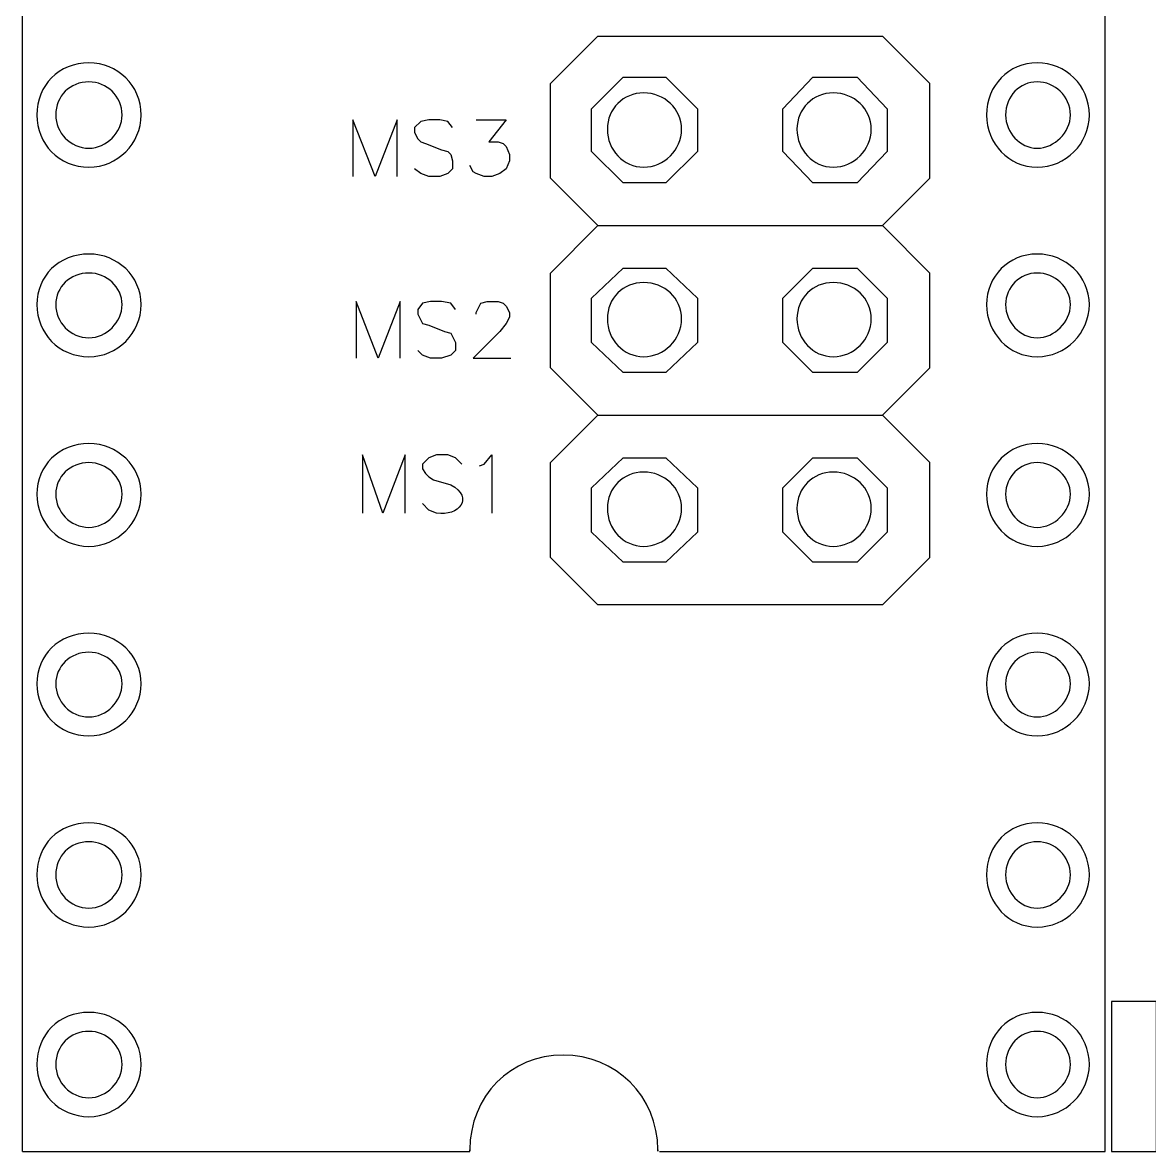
# Model space of a CAD drawing. Header units: inches. Extents: x 216.19 to 218.37, y 297.11 to 298.53.
# Drawn here: x 216.6744 to 216.9711, y 297.9389 to 298.2362 of the extents above; entities that cross this region are included whole.
import ezdxf

# ---------------------------------------------------------------- set-up
doc = ezdxf.new("R2010")
doc.units = ezdxf.units.IN
doc.layers.get('0').update_dxf_attribs({"linetype": 'CONTINUOUS'})
doc.layers.add('x3v1_1_wiring_diagram', color=7, linetype='CONTINUOUS')

# ---------------------------------------------------------------- blocks, each defined once
blk = doc.blocks.new('Azteeg')
at = {"layer": 'x3v1_1_wiring_diagram', "color": 7}
for points in [[(0.48137, 0.83044), (0.48137, 1.22568)], [(0.76636, 0.83044), (0.76636, 1.22568)], [(0.63281, 1.07424), (0.62033, 1.08672), (0.62033, 1.11169), (0.63281, 1.12417), (0.7077, 1.12417)], [(0.72018, 1.11169), (0.7077, 1.12417)], [(0.6507, 1.11335), (0.65902, 1.10503), (0.65902, 1.0938), (0.6507, 1.08548), (0.63947, 1.08548), (0.63115, 1.0938), (0.63115, 1.10503), (0.63947, 1.11335), (0.6507, 1.11335), (0.6507, 1.11335)], [(0.6507, 1.11335), (0.65902, 1.10503), (0.65902, 1.0938), (0.6507, 1.08548), (0.63947, 1.08548), (0.63115, 1.0938), (0.63115, 1.10503), (0.63947, 1.11335), (0.6507, 1.11335), (0.6507, 1.11335)], [(0.70104, 1.11335), (0.70895, 1.10503), (0.70895, 1.0938), (0.70104, 1.08548), (0.68939, 1.08548), (0.68149, 1.0938), (0.68149, 1.10503), (0.68939, 1.11335), (0.70104, 1.11335), (0.70104, 1.11335)], [(0.70104, 1.11335), (0.70895, 1.10503), (0.70895, 1.0938), (0.70104, 1.08548), (0.68939, 1.08548), (0.68149, 1.0938), (0.68149, 1.10503), (0.68939, 1.11335), (0.70104, 1.11335), (0.70104, 1.11335)], [(0.72018, 1.08672), (0.72018, 1.11169)], [(0.51257, 1.10336), (0.51257, 1.10336), (0.51257, 1.10336)], [(0.51257, 1.10336), (0.51257, 1.10336), (0.51257, 1.10336)], [(0.7622, 1.10336), (0.7622, 1.10336), (0.7622, 1.10336)], [(0.7622, 1.10336), (0.7622, 1.10336), (0.7622, 1.10336)], [(0.57997, 1.08714), (0.57997, 1.10212), (0.57415, 1.08714), (0.56832, 1.10212), (0.56832, 1.08714)], [(0.59453, 1.10004), (0.59329, 1.1017), (0.59121, 1.10212), (0.58829, 1.10212), (0.58621, 1.1017), (0.58455, 1.10004), (0.58455, 1.09879), (0.58538, 1.09712), (0.58621, 1.09629), (0.58746, 1.09588), (0.59162, 1.09421), (0.59329, 1.0938), (0.59412, 1.09296), (0.59453, 1.0913), (0.59453, 1.08922), (0.59329, 1.08797), (0.59121, 1.08714), (0.58829, 1.08714), (0.58621, 1.08797), (0.58455, 1.08922)], [(0.60077, 1.10212), (0.60868, 1.10212), (0.6041, 1.09629), (0.6066, 1.09629), (0.60785, 1.09588), (0.60868, 1.09504), (0.60951, 1.09296), (0.60951, 1.0913), (0.60868, 1.08922), (0.60702, 1.08797), (0.60494, 1.08714), (0.60286, 1.08714), (0.60077, 1.08797), (0.59994, 1.08839), (0.59911, 1.09005)], [(0.7077, 1.07424), (0.72018, 1.08672)], [(0.7077, 0.97439), (0.63281, 0.97439), (0.62033, 0.98687), (0.62033, 1.01183), (0.63281, 1.02432), (0.62033, 1.0368), (0.62033, 1.06176), (0.63281, 1.07424)], [(0.63281, 1.07424), (0.7077, 1.07424)], [(0.72018, 1.06176), (0.7077, 1.07424)], [(0.6507, 1.06301), (0.65902, 1.0551), (0.65902, 1.04345), (0.6507, 1.03555), (0.63947, 1.03555), (0.63115, 1.04345), (0.63115, 1.0551), (0.63947, 1.06301), (0.6507, 1.06301), (0.6507, 1.06301)], [(0.6507, 1.06301), (0.65902, 1.0551), (0.65902, 1.04345), (0.6507, 1.03555), (0.63947, 1.03555), (0.63115, 1.04345), (0.63115, 1.0551), (0.63947, 1.06301), (0.6507, 1.06301), (0.6507, 1.06301)], [(0.70104, 1.06301), (0.70895, 1.0551), (0.70895, 1.04345), (0.70104, 1.03555), (0.68939, 1.03555), (0.68149, 1.04345), (0.68149, 1.0551), (0.68939, 1.06301), (0.70104, 1.06301), (0.70104, 1.06301)], [(0.70104, 1.06301), (0.70895, 1.0551), (0.70895, 1.04345), (0.70104, 1.03555), (0.68939, 1.03555), (0.68149, 1.04345), (0.68149, 1.0551), (0.68939, 1.06301), (0.70104, 1.06301), (0.70104, 1.06301)], [(0.72018, 1.0368), (0.72018, 1.06176)], [(0.51257, 1.05344), (0.51257, 1.05344), (0.51257, 1.05344)], [(0.51257, 1.05344), (0.51257, 1.05344), (0.51257, 1.05344)], [(0.5808, 1.03929), (0.5808, 1.05427), (0.57498, 1.03929), (0.56916, 1.05427), (0.56916, 1.03929)], [(0.59537, 1.05219), (0.59412, 1.05386), (0.59162, 1.05427), (0.58871, 1.05427), (0.58663, 1.05386), (0.58538, 1.05219), (0.58538, 1.05094), (0.58663, 1.04845), (0.58829, 1.04803), (0.59245, 1.04637), (0.59412, 1.04595), (0.59537, 1.04345), (0.59537, 1.04137), (0.59412, 1.04013), (0.59162, 1.03929), (0.58871, 1.03929), (0.58663, 1.04013), (0.58538, 1.04137)], [(0.60077, 1.05094), (0.60077, 1.05136), (0.60202, 1.05386), (0.60369, 1.05427), (0.6066, 1.05427), (0.60785, 1.05386), (0.60868, 1.05302), (0.60951, 1.05136), (0.60951, 1.05011), (0.60868, 1.04845), (0.60702, 1.04637), (0.59994, 1.03929), (0.60993, 1.03929)], [(0.7622, 1.05344), (0.7622, 1.05344), (0.7622, 1.05344)], [(0.7622, 1.05344), (0.7622, 1.05344), (0.7622, 1.05344)], [(0.72018, 1.01183), (0.7077, 1.02432), (0.72018, 1.0368)], [(0.63281, 1.02432), (0.7077, 1.02432)], [(0.58205, 0.99852), (0.58205, 1.01391), (0.57623, 0.99852), (0.57082, 1.01391), (0.57082, 0.99852)], [(0.59703, 1.01142), (0.59537, 1.01308), (0.59329, 1.01391), (0.59037, 1.01391), (0.58829, 1.01308), (0.58663, 1.01142), (0.58663, 1.01017), (0.58746, 1.00892), (0.58829, 1.00809), (0.58954, 1.00726), (0.59412, 1.00601)], [(0.60161, 1.011), (0.60286, 1.01142), (0.60494, 1.01391), (0.60494, 0.99852)], [(0.6507, 1.01308), (0.65902, 1.00518), (0.65902, 0.99353), (0.6507, 0.98562), (0.63947, 0.98562), (0.63115, 0.99353), (0.63115, 1.00518), (0.63947, 1.01308), (0.6507, 1.01308), (0.6507, 1.01308)], [(0.6507, 1.01308), (0.65902, 1.00518), (0.65902, 0.99353), (0.6507, 0.98562), (0.63947, 0.98562), (0.63115, 0.99353), (0.63115, 1.00518), (0.63947, 1.01308), (0.6507, 1.01308), (0.6507, 1.01308)], [(0.70104, 1.01308), (0.70895, 1.00518), (0.70895, 0.99353), (0.70104, 0.98562), (0.68939, 0.98562), (0.68149, 0.99353), (0.68149, 1.00518), (0.68939, 1.01308), (0.70104, 1.01308), (0.70104, 1.01308)], [(0.70104, 1.01308), (0.70895, 1.00518), (0.70895, 0.99353), (0.70104, 0.98562), (0.68939, 0.98562), (0.68149, 0.99353), (0.68149, 1.00518), (0.68939, 1.01308), (0.70104, 1.01308), (0.70104, 1.01308)], [(0.72018, 0.98687), (0.72018, 1.01183)], [(0.51257, 1.00351), (0.51257, 1.00351), (0.51257, 1.00351)], [(0.51257, 1.00351), (0.51257, 1.00351), (0.51257, 1.00351)], [(0.7622, 1.00351), (0.7622, 1.00351), (0.7622, 1.00351)], [(0.7622, 1.00351), (0.7622, 1.00351), (0.7622, 1.00351)], [(0.59037, 0.99852), (0.58829, 0.99935), (0.58663, 1.00102)], [(0.7077, 0.97439), (0.72018, 0.98687)], [(0.51257, 0.95359), (0.51257, 0.95359), (0.51257, 0.95359)], [(0.51257, 0.95359), (0.51257, 0.95359), (0.51257, 0.95359)], [(0.7622, 0.95359), (0.7622, 0.95359), (0.7622, 0.95359)], [(0.7622, 0.95359), (0.7622, 0.95359), (0.7622, 0.95359)], [(0.51257, 0.90325), (0.51257, 0.90325), (0.51257, 0.90325)], [(0.51257, 0.90325), (0.51257, 0.90325), (0.51257, 0.90325)], [(0.7622, 0.90325), (0.7622, 0.90325), (0.7622, 0.90325)], [(0.7622, 0.90325), (0.7622, 0.90325), (0.7622, 0.90325)], [(0.76802, 0.83044), (0.7799, 0.83044), (0.7799, 0.8699), (0.76802, 0.8699), (0.76802, 0.83044), (0.76802, 0.83044)], [(0.51257, 0.85332), (0.51257, 0.85332), (0.51257, 0.85332)], [(0.51257, 0.85332), (0.51257, 0.85332), (0.51257, 0.85332)], [(0.7622, 0.85332), (0.7622, 0.85332), (0.7622, 0.85332)], [(0.7622, 0.85332), (0.7622, 0.85332), (0.7622, 0.85332)], [(0.48137, 0.83044), (0.59911, 0.83044)], [(0.64904, 0.83044), (0.76636, 0.83044)]]:
    blk.add_lwpolyline(points, dxfattribs=at)
at = {"layer": 'x3v1_1_wiring_diagram', "color": 1}
for points in [[(0.50758, 1.10336), (0.50758, 1.10336)], [(0.50758, 1.10336), (0.50758, 1.10336)], [(0.75721, 1.10336), (0.75721, 1.10336)], [(0.75721, 1.10336), (0.75721, 1.10336)], [(0.65486, 1.09962), (0.65486, 1.09962)], [(0.65486, 1.09962), (0.65486, 1.09962)], [(0.70479, 1.09962), (0.70479, 1.09962)], [(0.70479, 1.09962), (0.70479, 1.09962)], [(0.50758, 1.05344), (0.50758, 1.05344)], [(0.50758, 1.05344), (0.50758, 1.05344)], [(0.75721, 1.05344), (0.75721, 1.05344)], [(0.75721, 1.05344), (0.75721, 1.05344)], [(0.65486, 1.04969), (0.65486, 1.04969)], [(0.65486, 1.04969), (0.65486, 1.04969)], [(0.70479, 1.04969), (0.70479, 1.04969)], [(0.70479, 1.04969), (0.70479, 1.04969)], [(0.50758, 1.00351), (0.50758, 1.00351)], [(0.50758, 1.00351), (0.50758, 1.00351)], [(0.75721, 1.00351), (0.75721, 1.00351)], [(0.75721, 1.00351), (0.75721, 1.00351)], [(0.65486, 0.99977), (0.65486, 0.99977)], [(0.65486, 0.99977), (0.65486, 0.99977)], [(0.70479, 0.99977), (0.70479, 0.99977)], [(0.70479, 0.99977), (0.70479, 0.99977)], [(0.50758, 0.95359), (0.50758, 0.95359)], [(0.50758, 0.95359), (0.50758, 0.95359)], [(0.75721, 0.95359), (0.75721, 0.95359)], [(0.75721, 0.95359), (0.75721, 0.95359)], [(0.50758, 0.90325), (0.50758, 0.90325)], [(0.50758, 0.90325), (0.50758, 0.90325)], [(0.75721, 0.90325), (0.75721, 0.90325)], [(0.75721, 0.90325), (0.75721, 0.90325)], [(0.50758, 0.85332), (0.50758, 0.85332)], [(0.50758, 0.85332), (0.50758, 0.85332)], [(0.75721, 0.85332), (0.75721, 0.85332)], [(0.75721, 0.85332), (0.75721, 0.85332)]]:
    blk.add_lwpolyline(points, dxfattribs=at)
at = {"layer": 'x3v1_1_wiring_diagram', "color": 7}
for points in [[(0.49884, 1.11709), (0.49094, 1.11709), (0.48511, 1.11127), (0.48511, 1.10336)], [(0.49884, 1.11709), (0.49094, 1.11709), (0.48511, 1.11127), (0.48511, 1.10336)], [(0.49884, 1.11709), (0.49094, 1.11709), (0.48511, 1.11127), (0.48511, 1.10336)], [(0.49884, 1.11709), (0.49094, 1.11709), (0.48511, 1.11127), (0.48511, 1.10336)], [(0.51257, 1.10336), (0.51257, 1.11127), (0.50633, 1.11709), (0.49884, 1.11709)], [(0.51257, 1.10336), (0.51257, 1.11127), (0.50633, 1.11709), (0.49884, 1.11709)], [(0.51257, 1.10336), (0.51257, 1.11127), (0.50633, 1.11709), (0.49884, 1.11709)], [(0.51257, 1.10336), (0.51257, 1.11127), (0.50633, 1.11709), (0.49884, 1.11709)], [(0.74847, 1.11709), (0.74098, 1.11709), (0.73516, 1.11127), (0.73516, 1.10336)], [(0.74847, 1.11709), (0.74098, 1.11709), (0.73516, 1.11127), (0.73516, 1.10336)], [(0.74847, 1.11709), (0.74098, 1.11709), (0.73516, 1.11127), (0.73516, 1.10336)], [(0.74847, 1.11709), (0.74098, 1.11709), (0.73516, 1.11127), (0.73516, 1.10336)], [(0.7622, 1.10336), (0.7622, 1.11127), (0.75596, 1.11709), (0.74847, 1.11709)], [(0.7622, 1.10336), (0.7622, 1.11127), (0.75596, 1.11709), (0.74847, 1.11709)], [(0.7622, 1.10336), (0.7622, 1.11127), (0.75596, 1.11709), (0.74847, 1.11709)], [(0.7622, 1.10336), (0.7622, 1.11127), (0.75596, 1.11709), (0.74847, 1.11709)], [(0.48511, 1.10336), (0.48511, 1.09588), (0.49094, 1.08963), (0.49884, 1.08963)], [(0.48511, 1.10336), (0.48511, 1.09588), (0.49094, 1.08963), (0.49884, 1.08963)], [(0.48511, 1.10336), (0.48511, 1.09588), (0.49094, 1.08963), (0.49884, 1.08963)], [(0.48511, 1.10336), (0.48511, 1.09588), (0.49094, 1.08963), (0.49884, 1.08963)], [(0.49884, 1.08963), (0.50633, 1.08963), (0.51257, 1.09588), (0.51257, 1.10336)], [(0.49884, 1.08963), (0.50633, 1.08963), (0.51257, 1.09588), (0.51257, 1.10336)], [(0.49884, 1.08963), (0.50633, 1.08963), (0.51257, 1.09588), (0.51257, 1.10336)], [(0.49884, 1.08963), (0.50633, 1.08963), (0.51257, 1.09588), (0.51257, 1.10336)], [(0.73516, 1.10336), (0.73516, 1.09588), (0.74098, 1.08963), (0.74847, 1.08963)], [(0.73516, 1.10336), (0.73516, 1.09588), (0.74098, 1.08963), (0.74847, 1.08963)], [(0.73516, 1.10336), (0.73516, 1.09588), (0.74098, 1.08963), (0.74847, 1.08963)], [(0.73516, 1.10336), (0.73516, 1.09588), (0.74098, 1.08963), (0.74847, 1.08963)], [(0.74847, 1.08963), (0.75596, 1.08963), (0.7622, 1.09588), (0.7622, 1.10336)], [(0.74847, 1.08963), (0.75596, 1.08963), (0.7622, 1.09588), (0.7622, 1.10336)], [(0.74847, 1.08963), (0.75596, 1.08963), (0.7622, 1.09588), (0.7622, 1.10336)], [(0.74847, 1.08963), (0.75596, 1.08963), (0.7622, 1.09588), (0.7622, 1.10336)], [(0.49884, 1.06675), (0.49094, 1.06675), (0.48511, 1.06093), (0.48511, 1.05344)], [(0.49884, 1.06675), (0.49094, 1.06675), (0.48511, 1.06093), (0.48511, 1.05344)], [(0.49884, 1.06675), (0.49094, 1.06675), (0.48511, 1.06093), (0.48511, 1.05344)], [(0.49884, 1.06675), (0.49094, 1.06675), (0.48511, 1.06093), (0.48511, 1.05344)], [(0.51257, 1.05344), (0.51257, 1.06093), (0.50633, 1.06675), (0.49884, 1.06675)], [(0.51257, 1.05344), (0.51257, 1.06093), (0.50633, 1.06675), (0.49884, 1.06675)], [(0.51257, 1.05344), (0.51257, 1.06093), (0.50633, 1.06675), (0.49884, 1.06675)], [(0.51257, 1.05344), (0.51257, 1.06093), (0.50633, 1.06675), (0.49884, 1.06675)], [(0.74847, 1.06675), (0.74098, 1.06675), (0.73516, 1.06093), (0.73516, 1.05344)], [(0.74847, 1.06675), (0.74098, 1.06675), (0.73516, 1.06093), (0.73516, 1.05344)], [(0.74847, 1.06675), (0.74098, 1.06675), (0.73516, 1.06093), (0.73516, 1.05344)], [(0.74847, 1.06675), (0.74098, 1.06675), (0.73516, 1.06093), (0.73516, 1.05344)], [(0.7622, 1.05344), (0.7622, 1.06093), (0.75596, 1.06675), (0.74847, 1.06675)], [(0.7622, 1.05344), (0.7622, 1.06093), (0.75596, 1.06675), (0.74847, 1.06675)], [(0.7622, 1.05344), (0.7622, 1.06093), (0.75596, 1.06675), (0.74847, 1.06675)], [(0.7622, 1.05344), (0.7622, 1.06093), (0.75596, 1.06675), (0.74847, 1.06675)], [(0.48511, 1.05344), (0.48511, 1.04595), (0.49094, 1.03971), (0.49884, 1.03971)], [(0.48511, 1.05344), (0.48511, 1.04595), (0.49094, 1.03971), (0.49884, 1.03971)], [(0.48511, 1.05344), (0.48511, 1.04595), (0.49094, 1.03971), (0.49884, 1.03971)], [(0.48511, 1.05344), (0.48511, 1.04595), (0.49094, 1.03971), (0.49884, 1.03971)], [(0.49884, 1.03971), (0.50633, 1.03971), (0.51257, 1.04595), (0.51257, 1.05344)], [(0.49884, 1.03971), (0.50633, 1.03971), (0.51257, 1.04595), (0.51257, 1.05344)], [(0.49884, 1.03971), (0.50633, 1.03971), (0.51257, 1.04595), (0.51257, 1.05344)], [(0.49884, 1.03971), (0.50633, 1.03971), (0.51257, 1.04595), (0.51257, 1.05344)], [(0.73516, 1.05344), (0.73516, 1.04595), (0.74098, 1.03971), (0.74847, 1.03971)], [(0.73516, 1.05344), (0.73516, 1.04595), (0.74098, 1.03971), (0.74847, 1.03971)], [(0.73516, 1.05344), (0.73516, 1.04595), (0.74098, 1.03971), (0.74847, 1.03971)], [(0.73516, 1.05344), (0.73516, 1.04595), (0.74098, 1.03971), (0.74847, 1.03971)], [(0.74847, 1.03971), (0.75596, 1.03971), (0.7622, 1.04595), (0.7622, 1.05344)], [(0.74847, 1.03971), (0.75596, 1.03971), (0.7622, 1.04595), (0.7622, 1.05344)], [(0.74847, 1.03971), (0.75596, 1.03971), (0.7622, 1.04595), (0.7622, 1.05344)], [(0.74847, 1.03971), (0.75596, 1.03971), (0.7622, 1.04595), (0.7622, 1.05344)], [(0.49884, 1.01683), (0.49094, 1.01683), (0.48511, 1.011), (0.48511, 1.00351)], [(0.49884, 1.01683), (0.49094, 1.01683), (0.48511, 1.011), (0.48511, 1.00351)], [(0.49884, 1.01683), (0.49094, 1.01683), (0.48511, 1.011), (0.48511, 1.00351)], [(0.49884, 1.01683), (0.49094, 1.01683), (0.48511, 1.011), (0.48511, 1.00351)], [(0.51257, 1.00351), (0.51257, 1.011), (0.50633, 1.01683), (0.49884, 1.01683)], [(0.51257, 1.00351), (0.51257, 1.011), (0.50633, 1.01683), (0.49884, 1.01683)], [(0.51257, 1.00351), (0.51257, 1.011), (0.50633, 1.01683), (0.49884, 1.01683)], [(0.51257, 1.00351), (0.51257, 1.011), (0.50633, 1.01683), (0.49884, 1.01683)], [(0.74847, 1.01683), (0.74098, 1.01683), (0.73516, 1.011), (0.73516, 1.00351)], [(0.74847, 1.01683), (0.74098, 1.01683), (0.73516, 1.011), (0.73516, 1.00351)], [(0.74847, 1.01683), (0.74098, 1.01683), (0.73516, 1.011), (0.73516, 1.00351)], [(0.74847, 1.01683), (0.74098, 1.01683), (0.73516, 1.011), (0.73516, 1.00351)], [(0.7622, 1.00351), (0.7622, 1.011), (0.75596, 1.01683), (0.74847, 1.01683)], [(0.7622, 1.00351), (0.7622, 1.011), (0.75596, 1.01683), (0.74847, 1.01683)], [(0.7622, 1.00351), (0.7622, 1.011), (0.75596, 1.01683), (0.74847, 1.01683)], [(0.7622, 1.00351), (0.7622, 1.011), (0.75596, 1.01683), (0.74847, 1.01683)], [(0.59412, 1.00601), (0.60032, 1.00245), (0.59625, 0.99765), (0.59037, 0.99852)], [(0.48511, 1.00351), (0.48511, 0.99602), (0.49094, 0.98978), (0.49884, 0.98978)], [(0.48511, 1.00351), (0.48511, 0.99602), (0.49094, 0.98978), (0.49884, 0.98978)], [(0.48511, 1.00351), (0.48511, 0.99602), (0.49094, 0.98978), (0.49884, 0.98978)], [(0.48511, 1.00351), (0.48511, 0.99602), (0.49094, 0.98978), (0.49884, 0.98978)], [(0.49884, 0.98978), (0.50633, 0.98978), (0.51257, 0.99602), (0.51257, 1.00351)], [(0.49884, 0.98978), (0.50633, 0.98978), (0.51257, 0.99602), (0.51257, 1.00351)], [(0.49884, 0.98978), (0.50633, 0.98978), (0.51257, 0.99602), (0.51257, 1.00351)], [(0.49884, 0.98978), (0.50633, 0.98978), (0.51257, 0.99602), (0.51257, 1.00351)], [(0.73516, 1.00351), (0.73516, 0.99602), (0.74098, 0.98978), (0.74847, 0.98978)], [(0.73516, 1.00351), (0.73516, 0.99602), (0.74098, 0.98978), (0.74847, 0.98978)], [(0.73516, 1.00351), (0.73516, 0.99602), (0.74098, 0.98978), (0.74847, 0.98978)], [(0.73516, 1.00351), (0.73516, 0.99602), (0.74098, 0.98978), (0.74847, 0.98978)], [(0.74847, 0.98978), (0.75596, 0.98978), (0.7622, 0.99602), (0.7622, 1.00351)], [(0.74847, 0.98978), (0.75596, 0.98978), (0.7622, 0.99602), (0.7622, 1.00351)], [(0.74847, 0.98978), (0.75596, 0.98978), (0.7622, 0.99602), (0.7622, 1.00351)], [(0.74847, 0.98978), (0.75596, 0.98978), (0.7622, 0.99602), (0.7622, 1.00351)], [(0.49884, 0.9669), (0.49094, 0.9669), (0.48511, 0.96108), (0.48511, 0.95359)], [(0.49884, 0.9669), (0.49094, 0.9669), (0.48511, 0.96108), (0.48511, 0.95359)], [(0.49884, 0.9669), (0.49094, 0.9669), (0.48511, 0.96108), (0.48511, 0.95359)], [(0.49884, 0.9669), (0.49094, 0.9669), (0.48511, 0.96108), (0.48511, 0.95359)], [(0.51257, 0.95359), (0.51257, 0.96108), (0.50633, 0.9669), (0.49884, 0.9669)], [(0.51257, 0.95359), (0.51257, 0.96108), (0.50633, 0.9669), (0.49884, 0.9669)], [(0.51257, 0.95359), (0.51257, 0.96108), (0.50633, 0.9669), (0.49884, 0.9669)], [(0.51257, 0.95359), (0.51257, 0.96108), (0.50633, 0.9669), (0.49884, 0.9669)], [(0.74847, 0.9669), (0.74098, 0.9669), (0.73516, 0.96108), (0.73516, 0.95359)], [(0.74847, 0.9669), (0.74098, 0.9669), (0.73516, 0.96108), (0.73516, 0.95359)], [(0.74847, 0.9669), (0.74098, 0.9669), (0.73516, 0.96108), (0.73516, 0.95359)], [(0.74847, 0.9669), (0.74098, 0.9669), (0.73516, 0.96108), (0.73516, 0.95359)], [(0.7622, 0.95359), (0.7622, 0.96108), (0.75596, 0.9669), (0.74847, 0.9669)], [(0.7622, 0.95359), (0.7622, 0.96108), (0.75596, 0.9669), (0.74847, 0.9669)], [(0.7622, 0.95359), (0.7622, 0.96108), (0.75596, 0.9669), (0.74847, 0.9669)], [(0.7622, 0.95359), (0.7622, 0.96108), (0.75596, 0.9669), (0.74847, 0.9669)], [(0.48511, 0.95359), (0.48511, 0.9461), (0.49094, 0.93986), (0.49884, 0.93986)], [(0.48511, 0.95359), (0.48511, 0.9461), (0.49094, 0.93986), (0.49884, 0.93986)], [(0.48511, 0.95359), (0.48511, 0.9461), (0.49094, 0.93986), (0.49884, 0.93986)], [(0.48511, 0.95359), (0.48511, 0.9461), (0.49094, 0.93986), (0.49884, 0.93986)], [(0.49884, 0.93986), (0.50633, 0.93986), (0.51257, 0.9461), (0.51257, 0.95359)], [(0.49884, 0.93986), (0.50633, 0.93986), (0.51257, 0.9461), (0.51257, 0.95359)], [(0.49884, 0.93986), (0.50633, 0.93986), (0.51257, 0.9461), (0.51257, 0.95359)], [(0.49884, 0.93986), (0.50633, 0.93986), (0.51257, 0.9461), (0.51257, 0.95359)], [(0.73516, 0.95359), (0.73516, 0.9461), (0.74098, 0.93986), (0.74847, 0.93986)], [(0.73516, 0.95359), (0.73516, 0.9461), (0.74098, 0.93986), (0.74847, 0.93986)], [(0.73516, 0.95359), (0.73516, 0.9461), (0.74098, 0.93986), (0.74847, 0.93986)], [(0.73516, 0.95359), (0.73516, 0.9461), (0.74098, 0.93986), (0.74847, 0.93986)], [(0.74847, 0.93986), (0.75596, 0.93986), (0.7622, 0.9461), (0.7622, 0.95359)], [(0.74847, 0.93986), (0.75596, 0.93986), (0.7622, 0.9461), (0.7622, 0.95359)], [(0.74847, 0.93986), (0.75596, 0.93986), (0.7622, 0.9461), (0.7622, 0.95359)], [(0.74847, 0.93986), (0.75596, 0.93986), (0.7622, 0.9461), (0.7622, 0.95359)], [(0.49884, 0.91698), (0.49094, 0.91698), (0.48511, 0.91115), (0.48511, 0.90325)], [(0.49884, 0.91698), (0.49094, 0.91698), (0.48511, 0.91115), (0.48511, 0.90325)], [(0.49884, 0.91698), (0.49094, 0.91698), (0.48511, 0.91115), (0.48511, 0.90325)], [(0.49884, 0.91698), (0.49094, 0.91698), (0.48511, 0.91115), (0.48511, 0.90325)], [(0.51257, 0.90325), (0.51257, 0.91115), (0.50633, 0.91698), (0.49884, 0.91698)], [(0.51257, 0.90325), (0.51257, 0.91115), (0.50633, 0.91698), (0.49884, 0.91698)], [(0.51257, 0.90325), (0.51257, 0.91115), (0.50633, 0.91698), (0.49884, 0.91698)], [(0.51257, 0.90325), (0.51257, 0.91115), (0.50633, 0.91698), (0.49884, 0.91698)], [(0.74847, 0.91698), (0.74098, 0.91698), (0.73516, 0.91115), (0.73516, 0.90325)], [(0.74847, 0.91698), (0.74098, 0.91698), (0.73516, 0.91115), (0.73516, 0.90325)], [(0.74847, 0.91698), (0.74098, 0.91698), (0.73516, 0.91115), (0.73516, 0.90325)], [(0.74847, 0.91698), (0.74098, 0.91698), (0.73516, 0.91115), (0.73516, 0.90325)], [(0.7622, 0.90325), (0.7622, 0.91115), (0.75596, 0.91698), (0.74847, 0.91698)], [(0.7622, 0.90325), (0.7622, 0.91115), (0.75596, 0.91698), (0.74847, 0.91698)], [(0.7622, 0.90325), (0.7622, 0.91115), (0.75596, 0.91698), (0.74847, 0.91698)], [(0.7622, 0.90325), (0.7622, 0.91115), (0.75596, 0.91698), (0.74847, 0.91698)], [(0.48511, 0.90325), (0.48511, 0.89576), (0.49094, 0.88952), (0.49884, 0.88952)], [(0.48511, 0.90325), (0.48511, 0.89576), (0.49094, 0.88952), (0.49884, 0.88952)], [(0.48511, 0.90325), (0.48511, 0.89576), (0.49094, 0.88952), (0.49884, 0.88952)], [(0.48511, 0.90325), (0.48511, 0.89576), (0.49094, 0.88952), (0.49884, 0.88952)], [(0.49884, 0.88952), (0.50633, 0.88952), (0.51257, 0.89576), (0.51257, 0.90325)], [(0.49884, 0.88952), (0.50633, 0.88952), (0.51257, 0.89576), (0.51257, 0.90325)], [(0.49884, 0.88952), (0.50633, 0.88952), (0.51257, 0.89576), (0.51257, 0.90325)], [(0.49884, 0.88952), (0.50633, 0.88952), (0.51257, 0.89576), (0.51257, 0.90325)], [(0.73516, 0.90325), (0.73516, 0.89576), (0.74098, 0.88952), (0.74847, 0.88952)], [(0.73516, 0.90325), (0.73516, 0.89576), (0.74098, 0.88952), (0.74847, 0.88952)], [(0.73516, 0.90325), (0.73516, 0.89576), (0.74098, 0.88952), (0.74847, 0.88952)], [(0.73516, 0.90325), (0.73516, 0.89576), (0.74098, 0.88952), (0.74847, 0.88952)], [(0.74847, 0.88952), (0.75596, 0.88952), (0.7622, 0.89576), (0.7622, 0.90325)], [(0.74847, 0.88952), (0.75596, 0.88952), (0.7622, 0.89576), (0.7622, 0.90325)], [(0.74847, 0.88952), (0.75596, 0.88952), (0.7622, 0.89576), (0.7622, 0.90325)], [(0.74847, 0.88952), (0.75596, 0.88952), (0.7622, 0.89576), (0.7622, 0.90325)], [(0.49884, 0.86705), (0.49094, 0.86705), (0.48511, 0.86122), (0.48511, 0.85332)], [(0.49884, 0.86705), (0.49094, 0.86705), (0.48511, 0.86122), (0.48511, 0.85332)], [(0.49884, 0.86705), (0.49094, 0.86705), (0.48511, 0.86122), (0.48511, 0.85332)], [(0.49884, 0.86705), (0.49094, 0.86705), (0.48511, 0.86122), (0.48511, 0.85332)], [(0.51257, 0.85332), (0.51257, 0.86122), (0.50633, 0.86705), (0.49884, 0.86705)], [(0.51257, 0.85332), (0.51257, 0.86122), (0.50633, 0.86705), (0.49884, 0.86705)], [(0.51257, 0.85332), (0.51257, 0.86122), (0.50633, 0.86705), (0.49884, 0.86705)], [(0.51257, 0.85332), (0.51257, 0.86122), (0.50633, 0.86705), (0.49884, 0.86705)], [(0.74847, 0.86705), (0.74098, 0.86705), (0.73516, 0.86122), (0.73516, 0.85332)], [(0.74847, 0.86705), (0.74098, 0.86705), (0.73516, 0.86122), (0.73516, 0.85332)], [(0.74847, 0.86705), (0.74098, 0.86705), (0.73516, 0.86122), (0.73516, 0.85332)], [(0.74847, 0.86705), (0.74098, 0.86705), (0.73516, 0.86122), (0.73516, 0.85332)], [(0.7622, 0.85332), (0.7622, 0.86122), (0.75596, 0.86705), (0.74847, 0.86705)], [(0.7622, 0.85332), (0.7622, 0.86122), (0.75596, 0.86705), (0.74847, 0.86705)], [(0.7622, 0.85332), (0.7622, 0.86122), (0.75596, 0.86705), (0.74847, 0.86705)], [(0.7622, 0.85332), (0.7622, 0.86122), (0.75596, 0.86705), (0.74847, 0.86705)], [(0.48511, 0.85332), (0.48511, 0.84583), (0.49094, 0.83959), (0.49884, 0.83959)], [(0.48511, 0.85332), (0.48511, 0.84583), (0.49094, 0.83959), (0.49884, 0.83959)], [(0.48511, 0.85332), (0.48511, 0.84583), (0.49094, 0.83959), (0.49884, 0.83959)], [(0.48511, 0.85332), (0.48511, 0.84583), (0.49094, 0.83959), (0.49884, 0.83959)], [(0.49884, 0.83959), (0.50633, 0.83959), (0.51257, 0.84583), (0.51257, 0.85332)], [(0.49884, 0.83959), (0.50633, 0.83959), (0.51257, 0.84583), (0.51257, 0.85332)], [(0.49884, 0.83959), (0.50633, 0.83959), (0.51257, 0.84583), (0.51257, 0.85332)], [(0.49884, 0.83959), (0.50633, 0.83959), (0.51257, 0.84583), (0.51257, 0.85332)], [(0.62366, 0.85582), (0.60993, 0.85582), (0.59911, 0.845), (0.59911, 0.83085)], [(0.64862, 0.83085), (0.64862, 0.845), (0.63739, 0.85582), (0.62366, 0.85582)], [(0.73516, 0.85332), (0.73516, 0.84583), (0.74098, 0.83959), (0.74847, 0.83959)], [(0.73516, 0.85332), (0.73516, 0.84583), (0.74098, 0.83959), (0.74847, 0.83959)], [(0.73516, 0.85332), (0.73516, 0.84583), (0.74098, 0.83959), (0.74847, 0.83959)], [(0.73516, 0.85332), (0.73516, 0.84583), (0.74098, 0.83959), (0.74847, 0.83959)], [(0.74847, 0.83959), (0.75596, 0.83959), (0.7622, 0.84583), (0.7622, 0.85332)], [(0.74847, 0.83959), (0.75596, 0.83959), (0.7622, 0.84583), (0.7622, 0.85332)], [(0.74847, 0.83959), (0.75596, 0.83959), (0.7622, 0.84583), (0.7622, 0.85332)], [(0.74847, 0.83959), (0.75596, 0.83959), (0.7622, 0.84583), (0.7622, 0.85332)], [(0.59911, 0.83085), (0.59911, 0.83044), (0.59911, 0.83044), (0.59911, 0.83085)], [(0.64862, 0.83085), (0.64862, 0.83044), (0.64862, 0.83044), (0.64862, 0.83085)]]:
    blk.add_open_spline(points, degree=3, dxfattribs=at)
at = {"layer": 'x3v1_1_wiring_diagram', "color": 1}
for points in [[(0.49884, 1.1121), (0.49385, 1.1121), (0.49011, 1.10836), (0.49011, 1.10336)], [(0.49884, 1.1121), (0.49385, 1.1121), (0.49011, 1.10836), (0.49011, 1.10336)], [(0.50758, 1.10336), (0.50758, 1.10836), (0.50342, 1.1121), (0.49884, 1.1121)], [(0.50758, 1.10336), (0.50758, 1.10836), (0.50342, 1.1121), (0.49884, 1.1121)], [(0.74847, 1.1121), (0.7439, 1.1121), (0.74015, 1.10836), (0.74015, 1.10336)], [(0.74847, 1.1121), (0.7439, 1.1121), (0.74015, 1.10836), (0.74015, 1.10336)], [(0.75721, 1.10336), (0.75721, 1.10836), (0.75305, 1.1121), (0.74847, 1.1121)], [(0.75721, 1.10336), (0.75721, 1.10836), (0.75305, 1.1121), (0.74847, 1.1121)], [(0.64488, 1.10919), (0.63947, 1.10919), (0.63531, 1.10503), (0.63531, 1.09962)], [(0.64488, 1.10919), (0.63947, 1.10919), (0.63531, 1.10503), (0.63531, 1.09962)], [(0.65486, 1.09962), (0.65486, 1.10503), (0.65029, 1.10919), (0.64488, 1.10919)], [(0.65486, 1.09962), (0.65486, 1.10503), (0.65029, 1.10919), (0.64488, 1.10919)], [(0.6948, 1.10919), (0.68939, 1.10919), (0.68523, 1.10503), (0.68523, 1.09962)], [(0.6948, 1.10919), (0.68939, 1.10919), (0.68523, 1.10503), (0.68523, 1.09962)], [(0.70479, 1.09962), (0.70479, 1.10503), (0.70021, 1.10919), (0.6948, 1.10919)], [(0.70479, 1.09962), (0.70479, 1.10503), (0.70021, 1.10919), (0.6948, 1.10919)], [(0.49011, 1.10336), (0.49011, 1.09879), (0.49385, 1.09463), (0.49884, 1.09463)], [(0.49011, 1.10336), (0.49011, 1.09879), (0.49385, 1.09463), (0.49884, 1.09463)], [(0.49884, 1.09463), (0.50342, 1.09463), (0.50758, 1.09879), (0.50758, 1.10336)], [(0.49884, 1.09463), (0.50342, 1.09463), (0.50758, 1.09879), (0.50758, 1.10336)], [(0.74015, 1.10336), (0.74015, 1.09879), (0.7439, 1.09463), (0.74847, 1.09463)], [(0.74015, 1.10336), (0.74015, 1.09879), (0.7439, 1.09463), (0.74847, 1.09463)], [(0.74847, 1.09463), (0.75305, 1.09463), (0.75721, 1.09879), (0.75721, 1.10336)], [(0.74847, 1.09463), (0.75305, 1.09463), (0.75721, 1.09879), (0.75721, 1.10336)], [(0.63531, 1.09962), (0.63531, 1.09421), (0.63947, 1.08963), (0.64488, 1.08963)], [(0.63531, 1.09962), (0.63531, 1.09421), (0.63947, 1.08963), (0.64488, 1.08963)], [(0.64488, 1.08963), (0.65029, 1.08963), (0.65486, 1.09421), (0.65486, 1.09962)], [(0.64488, 1.08963), (0.65029, 1.08963), (0.65486, 1.09421), (0.65486, 1.09962)], [(0.68523, 1.09962), (0.68523, 1.09421), (0.68939, 1.08963), (0.6948, 1.08963)], [(0.68523, 1.09962), (0.68523, 1.09421), (0.68939, 1.08963), (0.6948, 1.08963)], [(0.6948, 1.08963), (0.70021, 1.08963), (0.70479, 1.09421), (0.70479, 1.09962)], [(0.6948, 1.08963), (0.70021, 1.08963), (0.70479, 1.09421), (0.70479, 1.09962)], [(0.49884, 1.06176), (0.49385, 1.06176), (0.49011, 1.05802), (0.49011, 1.05344)], [(0.49884, 1.06176), (0.49385, 1.06176), (0.49011, 1.05802), (0.49011, 1.05344)], [(0.50758, 1.05344), (0.50758, 1.05802), (0.50342, 1.06176), (0.49884, 1.06176)], [(0.50758, 1.05344), (0.50758, 1.05802), (0.50342, 1.06176), (0.49884, 1.06176)], [(0.74847, 1.06176), (0.7439, 1.06176), (0.74015, 1.05802), (0.74015, 1.05344)], [(0.74847, 1.06176), (0.7439, 1.06176), (0.74015, 1.05802), (0.74015, 1.05344)], [(0.75721, 1.05344), (0.75721, 1.05802), (0.75305, 1.06176), (0.74847, 1.06176)], [(0.75721, 1.05344), (0.75721, 1.05802), (0.75305, 1.06176), (0.74847, 1.06176)], [(0.64488, 1.05926), (0.63947, 1.05926), (0.63531, 1.0551), (0.63531, 1.04969)], [(0.64488, 1.05926), (0.63947, 1.05926), (0.63531, 1.0551), (0.63531, 1.04969)], [(0.65486, 1.04969), (0.65486, 1.0551), (0.65029, 1.05926), (0.64488, 1.05926)], [(0.65486, 1.04969), (0.65486, 1.0551), (0.65029, 1.05926), (0.64488, 1.05926)], [(0.6948, 1.05926), (0.68939, 1.05926), (0.68523, 1.0551), (0.68523, 1.04969)], [(0.6948, 1.05926), (0.68939, 1.05926), (0.68523, 1.0551), (0.68523, 1.04969)], [(0.70479, 1.04969), (0.70479, 1.0551), (0.70021, 1.05926), (0.6948, 1.05926)], [(0.70479, 1.04969), (0.70479, 1.0551), (0.70021, 1.05926), (0.6948, 1.05926)], [(0.49011, 1.05344), (0.49011, 1.04886), (0.49385, 1.0447), (0.49884, 1.0447)], [(0.49011, 1.05344), (0.49011, 1.04886), (0.49385, 1.0447), (0.49884, 1.0447)], [(0.49884, 1.0447), (0.50342, 1.0447), (0.50758, 1.04886), (0.50758, 1.05344)], [(0.49884, 1.0447), (0.50342, 1.0447), (0.50758, 1.04886), (0.50758, 1.05344)], [(0.74015, 1.05344), (0.74015, 1.04886), (0.7439, 1.0447), (0.74847, 1.0447)], [(0.74015, 1.05344), (0.74015, 1.04886), (0.7439, 1.0447), (0.74847, 1.0447)], [(0.74847, 1.0447), (0.75305, 1.0447), (0.75721, 1.04886), (0.75721, 1.05344)], [(0.74847, 1.0447), (0.75305, 1.0447), (0.75721, 1.04886), (0.75721, 1.05344)], [(0.63531, 1.04969), (0.63531, 1.04429), (0.63947, 1.03971), (0.64488, 1.03971)], [(0.63531, 1.04969), (0.63531, 1.04429), (0.63947, 1.03971), (0.64488, 1.03971)], [(0.64488, 1.03971), (0.65029, 1.03971), (0.65486, 1.04429), (0.65486, 1.04969)], [(0.64488, 1.03971), (0.65029, 1.03971), (0.65486, 1.04429), (0.65486, 1.04969)], [(0.68523, 1.04969), (0.68523, 1.04429), (0.68939, 1.03971), (0.6948, 1.03971)], [(0.68523, 1.04969), (0.68523, 1.04429), (0.68939, 1.03971), (0.6948, 1.03971)], [(0.6948, 1.03971), (0.70021, 1.03971), (0.70479, 1.04429), (0.70479, 1.04969)], [(0.6948, 1.03971), (0.70021, 1.03971), (0.70479, 1.04429), (0.70479, 1.04969)], [(0.49884, 1.01183), (0.49385, 1.01183), (0.49011, 1.00809), (0.49011, 1.00351)], [(0.49884, 1.01183), (0.49385, 1.01183), (0.49011, 1.00809), (0.49011, 1.00351)], [(0.50758, 1.00351), (0.50758, 1.00809), (0.50342, 1.01183), (0.49884, 1.01183)], [(0.50758, 1.00351), (0.50758, 1.00809), (0.50342, 1.01183), (0.49884, 1.01183)], [(0.74847, 1.01183), (0.7439, 1.01183), (0.74015, 1.00809), (0.74015, 1.00351)], [(0.74847, 1.01183), (0.7439, 1.01183), (0.74015, 1.00809), (0.74015, 1.00351)], [(0.75721, 1.00351), (0.75721, 1.00809), (0.75305, 1.01183), (0.74847, 1.01183)], [(0.75721, 1.00351), (0.75721, 1.00809), (0.75305, 1.01183), (0.74847, 1.01183)], [(0.64488, 1.00934), (0.63947, 1.00934), (0.63531, 1.00518), (0.63531, 0.99977)], [(0.64488, 1.00934), (0.63947, 1.00934), (0.63531, 1.00518), (0.63531, 0.99977)], [(0.65486, 0.99977), (0.65486, 1.00518), (0.65029, 1.00934), (0.64488, 1.00934)], [(0.65486, 0.99977), (0.65486, 1.00518), (0.65029, 1.00934), (0.64488, 1.00934)], [(0.6948, 1.00934), (0.68939, 1.00934), (0.68523, 1.00518), (0.68523, 0.99977)], [(0.6948, 1.00934), (0.68939, 1.00934), (0.68523, 1.00518), (0.68523, 0.99977)], [(0.70479, 0.99977), (0.70479, 1.00518), (0.70021, 1.00934), (0.6948, 1.00934)], [(0.70479, 0.99977), (0.70479, 1.00518), (0.70021, 1.00934), (0.6948, 1.00934)], [(0.49011, 1.00351), (0.49011, 0.99894), (0.49385, 0.99478), (0.49884, 0.99478)], [(0.49011, 1.00351), (0.49011, 0.99894), (0.49385, 0.99478), (0.49884, 0.99478)], [(0.49884, 0.99478), (0.50342, 0.99478), (0.50758, 0.99894), (0.50758, 1.00351)], [(0.49884, 0.99478), (0.50342, 0.99478), (0.50758, 0.99894), (0.50758, 1.00351)], [(0.74015, 1.00351), (0.74015, 0.99894), (0.7439, 0.99478), (0.74847, 0.99478)], [(0.74015, 1.00351), (0.74015, 0.99894), (0.7439, 0.99478), (0.74847, 0.99478)], [(0.74847, 0.99478), (0.75305, 0.99478), (0.75721, 0.99894), (0.75721, 1.00351)], [(0.74847, 0.99478), (0.75305, 0.99478), (0.75721, 0.99894), (0.75721, 1.00351)], [(0.63531, 0.99977), (0.63531, 0.99436), (0.63947, 0.98978), (0.64488, 0.98978)], [(0.63531, 0.99977), (0.63531, 0.99436), (0.63947, 0.98978), (0.64488, 0.98978)], [(0.64488, 0.98978), (0.65029, 0.98978), (0.65486, 0.99436), (0.65486, 0.99977)], [(0.64488, 0.98978), (0.65029, 0.98978), (0.65486, 0.99436), (0.65486, 0.99977)], [(0.68523, 0.99977), (0.68523, 0.99436), (0.68939, 0.98978), (0.6948, 0.98978)], [(0.68523, 0.99977), (0.68523, 0.99436), (0.68939, 0.98978), (0.6948, 0.98978)], [(0.6948, 0.98978), (0.70021, 0.98978), (0.70479, 0.99436), (0.70479, 0.99977)], [(0.6948, 0.98978), (0.70021, 0.98978), (0.70479, 0.99436), (0.70479, 0.99977)], [(0.49884, 0.96191), (0.49385, 0.96191), (0.49011, 0.95816), (0.49011, 0.95359)], [(0.49884, 0.96191), (0.49385, 0.96191), (0.49011, 0.95816), (0.49011, 0.95359)], [(0.50758, 0.95359), (0.50758, 0.95816), (0.50342, 0.96191), (0.49884, 0.96191)], [(0.50758, 0.95359), (0.50758, 0.95816), (0.50342, 0.96191), (0.49884, 0.96191)], [(0.74847, 0.96191), (0.7439, 0.96191), (0.74015, 0.95816), (0.74015, 0.95359)], [(0.74847, 0.96191), (0.7439, 0.96191), (0.74015, 0.95816), (0.74015, 0.95359)], [(0.75721, 0.95359), (0.75721, 0.95816), (0.75305, 0.96191), (0.74847, 0.96191)], [(0.75721, 0.95359), (0.75721, 0.95816), (0.75305, 0.96191), (0.74847, 0.96191)], [(0.49011, 0.95359), (0.49011, 0.94901), (0.49385, 0.94485), (0.49884, 0.94485)], [(0.49011, 0.95359), (0.49011, 0.94901), (0.49385, 0.94485), (0.49884, 0.94485)], [(0.49884, 0.94485), (0.50342, 0.94485), (0.50758, 0.94901), (0.50758, 0.95359)], [(0.49884, 0.94485), (0.50342, 0.94485), (0.50758, 0.94901), (0.50758, 0.95359)], [(0.74015, 0.95359), (0.74015, 0.94901), (0.7439, 0.94485), (0.74847, 0.94485)], [(0.74015, 0.95359), (0.74015, 0.94901), (0.7439, 0.94485), (0.74847, 0.94485)], [(0.74847, 0.94485), (0.75305, 0.94485), (0.75721, 0.94901), (0.75721, 0.95359)], [(0.74847, 0.94485), (0.75305, 0.94485), (0.75721, 0.94901), (0.75721, 0.95359)], [(0.49884, 0.91198), (0.49385, 0.91198), (0.49011, 0.90824), (0.49011, 0.90325)], [(0.49884, 0.91198), (0.49385, 0.91198), (0.49011, 0.90824), (0.49011, 0.90325)], [(0.50758, 0.90325), (0.50758, 0.90824), (0.50342, 0.91198), (0.49884, 0.91198)], [(0.50758, 0.90325), (0.50758, 0.90824), (0.50342, 0.91198), (0.49884, 0.91198)], [(0.74847, 0.91198), (0.7439, 0.91198), (0.74015, 0.90824), (0.74015, 0.90325)], [(0.74847, 0.91198), (0.7439, 0.91198), (0.74015, 0.90824), (0.74015, 0.90325)], [(0.75721, 0.90325), (0.75721, 0.90824), (0.75305, 0.91198), (0.74847, 0.91198)], [(0.75721, 0.90325), (0.75721, 0.90824), (0.75305, 0.91198), (0.74847, 0.91198)], [(0.49011, 0.90325), (0.49011, 0.89867), (0.49385, 0.89451), (0.49884, 0.89451)], [(0.49011, 0.90325), (0.49011, 0.89867), (0.49385, 0.89451), (0.49884, 0.89451)], [(0.49884, 0.89451), (0.50342, 0.89451), (0.50758, 0.89867), (0.50758, 0.90325)], [(0.49884, 0.89451), (0.50342, 0.89451), (0.50758, 0.89867), (0.50758, 0.90325)], [(0.74015, 0.90325), (0.74015, 0.89867), (0.7439, 0.89451), (0.74847, 0.89451)], [(0.74015, 0.90325), (0.74015, 0.89867), (0.7439, 0.89451), (0.74847, 0.89451)], [(0.74847, 0.89451), (0.75305, 0.89451), (0.75721, 0.89867), (0.75721, 0.90325)], [(0.74847, 0.89451), (0.75305, 0.89451), (0.75721, 0.89867), (0.75721, 0.90325)], [(0.49884, 0.86206), (0.49385, 0.86206), (0.49011, 0.85831), (0.49011, 0.85332)], [(0.49884, 0.86206), (0.49385, 0.86206), (0.49011, 0.85831), (0.49011, 0.85332)], [(0.50758, 0.85332), (0.50758, 0.85831), (0.50342, 0.86206), (0.49884, 0.86206)], [(0.50758, 0.85332), (0.50758, 0.85831), (0.50342, 0.86206), (0.49884, 0.86206)], [(0.74847, 0.86206), (0.7439, 0.86206), (0.74015, 0.85831), (0.74015, 0.85332)], [(0.74847, 0.86206), (0.7439, 0.86206), (0.74015, 0.85831), (0.74015, 0.85332)], [(0.75721, 0.85332), (0.75721, 0.85831), (0.75305, 0.86206), (0.74847, 0.86206)], [(0.75721, 0.85332), (0.75721, 0.85831), (0.75305, 0.86206), (0.74847, 0.86206)], [(0.49011, 0.85332), (0.49011, 0.84874), (0.49385, 0.84458), (0.49884, 0.84458)], [(0.49011, 0.85332), (0.49011, 0.84874), (0.49385, 0.84458), (0.49884, 0.84458)], [(0.49884, 0.84458), (0.50342, 0.84458), (0.50758, 0.84874), (0.50758, 0.85332)], [(0.49884, 0.84458), (0.50342, 0.84458), (0.50758, 0.84874), (0.50758, 0.85332)], [(0.74015, 0.85332), (0.74015, 0.84874), (0.7439, 0.84458), (0.74847, 0.84458)], [(0.74015, 0.85332), (0.74015, 0.84874), (0.7439, 0.84458), (0.74847, 0.84458)], [(0.74847, 0.84458), (0.75305, 0.84458), (0.75721, 0.84874), (0.75721, 0.85332)], [(0.74847, 0.84458), (0.75305, 0.84458), (0.75721, 0.84874), (0.75721, 0.85332)]]:
    blk.add_open_spline(points, degree=3, dxfattribs=at)

msp = doc.modelspace()

# ---------------------------------------------------------------- block references
at = {"linetype": 'ByBlock'}
msp.add_blockref('Azteeg', (216.19305, 297.10849), dxfattribs=at)

doc.saveas('drawing.dxf')
